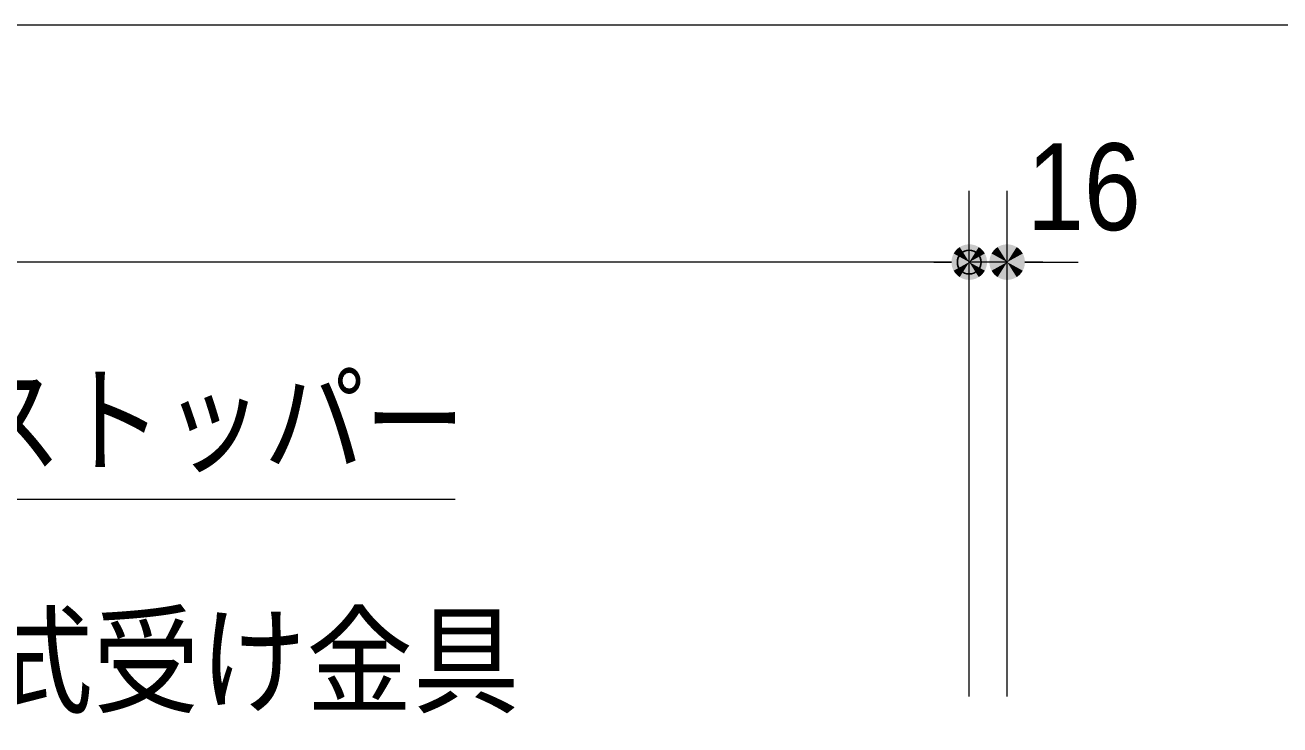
# Model space of a CAD drawing. Units: millimetres, scale not verified. Extents: x -6062 to 6062, y -3045 to 3045.
# Drawn here: x -2690 to -2160, y 1344 to 1639 of the extents above; entities that cross this region are included whole.
import ezdxf
from ezdxf.enums import TextEntityAlignment as Align

# ---------------------------------------------------------------- set-up
doc = ezdxf.new("R2010")
doc.units = ezdxf.units.MM
doc.header["$LTSCALE"] = 20
doc.header["$PDMODE"] = 32
doc.header["$PDSIZE"] = 10
for name, color, linetype, lineweight in [('0-0_2寸法-3', 7, 'Continuous', 15), ('0-1_2寸法-1', 7, 'Continuous', 15), ('0-2_0', 7, 'Continuous', 25), ('0-4_2寸法-2', 7, 'Continuous', 15)]:
    doc.layers.add(name, color=color, linetype=linetype, lineweight=lineweight)
doc.layers.add('0-3_Defpoints', color=7, linetype='Continuous')
doc.styles.add('ＭＳ Ｐゴシック', font='')
doc.styles.get('ＭＳ Ｐゴシック').set_extended_font_data('MS PGothic')

# ---------------------------------------------------------------- blocks, each defined once
blk = doc.blocks.new('_Dot')
at = {"layer": '0-2_0'}
blk.add_line((-10, 0), (-20, 0), dxfattribs=at)
for points in [[(0, 0), (-7.29, 6.85), (-6.37, 7.71)], [(0, 0), (-6.37, 7.71), (-5.36, 8.44)], [(0, 0), (-5.36, 8.44), (-4.26, 9.05)], [(0, 0), (-4.26, 9.05), (-3.09, 9.51)], [(0, 0), (-3.09, 9.51), (-1.87, 9.82)], [(0, 0), (-1.87, 9.82), (-0.63, 9.98)], [(0, 0), (-0.63, 9.98), (0.63, 9.98)], [(0, 0), (0.63, 9.98), (1.87, 9.82)], [(0, 0), (1.87, 9.82), (3.09, 9.51)], [(0, 0), (3.09, 9.51), (4.26, 9.05)], [(0, 0), (4.26, 9.05), (5.36, 8.44)], [(0, 0), (5.36, 8.44), (6.37, 7.71)], [(0, 0), (6.37, 7.71), (7.29, 6.85)], [(0, 0), (-10, 0), (-9.92, 1.25)], [(0, 0), (-9.92, -1.25), (-10, 0)], [(0, 0), (-9.92, 1.25), (-9.69, 2.49)], [(0, 0), (-9.69, -2.49), (-9.92, -1.25)], [(0, 0), (-9.69, 2.49), (-9.3, 3.68)], [(0, 0), (-9.3, -3.68), (-9.69, -2.49)], [(0, 0), (-9.3, 3.68), (-8.76, 4.82)], [(0, 0), (-8.76, -4.82), (-9.3, -3.68)], [(0, 0), (-8.76, 4.82), (-8.09, 5.88)], [(0, 0), (-8.09, -5.88), (-8.76, -4.82)], [(0, 0), (-8.09, 5.88), (-7.29, 6.85)], [(0, 0), (-7.29, -6.85), (-8.09, -5.88)], [(0, 0), (-6.37, -7.71), (-7.29, -6.85)], [(0, 0), (-5.36, -8.44), (-6.37, -7.71)], [(0, 0), (-4.26, -9.05), (-5.36, -8.44)], [(0, 0), (-3.09, -9.51), (-4.26, -9.05)], [(0, 0), (-1.87, -9.82), (-3.09, -9.51)], [(0, 0), (-0.63, -9.98), (-1.87, -9.82)], [(0, 0), (0.63, -9.98), (-0.63, -9.98)], [(0, 0), (7.29, 6.85), (8.09, 5.88)], [(0, 0), (8.09, 5.88), (8.76, 4.82)], [(0, 0), (8.76, 4.82), (9.3, 3.68)], [(0, 0), (9.3, 3.68), (9.69, 2.49)], [(0, 0), (9.69, 2.49), (9.92, 1.25)], [(0, 0), (9.92, 1.25), (10, 0)], [(0, 0), (1.87, -9.82), (0.63, -9.98)], [(0, 0), (3.09, -9.51), (1.87, -9.82)], [(0, 0), (4.26, -9.05), (3.09, -9.51)], [(0, 0), (5.36, -8.44), (4.26, -9.05)], [(0, 0), (6.37, -7.71), (5.36, -8.44)], [(0, 0), (7.29, -6.85), (6.37, -7.71)], [(0, 0), (8.09, -5.88), (7.29, -6.85)], [(0, 0), (8.76, -4.82), (8.09, -5.88)], [(0, 0), (9.3, -3.68), (8.76, -4.82)], [(0, 0), (9.69, -2.49), (9.3, -3.68)], [(0, 0), (9.92, -1.25), (9.69, -2.49)], [(0, 0), (10, 0), (9.92, -1.25)]]:
    blk.add_solid(points, dxfattribs=at)

msp = doc.modelspace()

# ---------------------------------------------------------------- linework, layer by layer
at = {"layer": '0-0_2寸法-3'}
msp.add_lwpolyline([(-3049.5, 1227.84), (-2927.67, 1438.86), (-2508.44, 1438.86)], dxfattribs=at)
at = {"layer": '0-1_2寸法-1'}
for p, q in [((-1478.51, 1638.86), (-4728.49, 1638.86)), ((-2291.5, 1355.5), (-2291.5, 1568.86)), ((-2306.51, 1538.86), (-3900.49, 1538.86))]:
    msp.add_line(p, q, dxfattribs=at)
at = {"layer": '0-3_Defpoints'}
msp.add_point((-2291.5, 1538.86), dxfattribs=at)
at = {"layer": '0-4_2寸法-2'}
for p, q in [((-2291.5, 1355.5), (-2291.5, 1568.86)), ((-2275.5, 1355.5), (-2275.5, 1568.86)), ((-2306.51, 1538.86), (-2321.51, 1538.86)), ((-2275.5, 1538.86), (-2291.5, 1538.86)), ((-2260.49, 1538.86), (-2245.49, 1538.86))]:
    msp.add_line(p, q, dxfattribs=at)

# ---------------------------------------------------------------- block references
at = {"layer": '0-1_2寸法-1', "xscale": 0.7503418, "yscale": 0.7503418}
msp.add_blockref('_Dot', (-2291.5, 1538.86), dxfattribs=at)
at = {"layer": '0-4_2寸法-2', "xscale": 0.7503418, "yscale": 0.7503418}
msp.add_blockref('_Dot', (-2291.5, 1538.86), dxfattribs=at)
at = {"layer": '0-4_2寸法-2', "xscale": 0.7503418, "yscale": 0.7503418, "rotation": 180}
msp.add_blockref('_Dot', (-2275.5, 1538.86), dxfattribs=at)

# ---------------------------------------------------------------- texts
at = {"layer": '0-0_2寸法-3', "style": 'ＭＳ Ｐゴシック'}
for s, height, width, p in [('スライド式ストッパー', 36.69, 0.85, (-2929.6, 1442.92)), ('スライド式受け金具', 36.66, 0.9, (-2886.34, 1341.41))]:
    msp.add_text(s, height=height, dxfattribs=dict(at, width=width)).set_placement(p, align=Align.BOTTOM_LEFT)
at = {"layer": '0-4_2寸法-2', "style": 'ＭＳ Ｐゴシック', "width": 0.9}
msp.add_text('16', height=36.66, dxfattribs=at).set_placement((-2267.13, 1541.34), align=Align.BOTTOM_LEFT)

doc.saveas('drawing.dxf')
